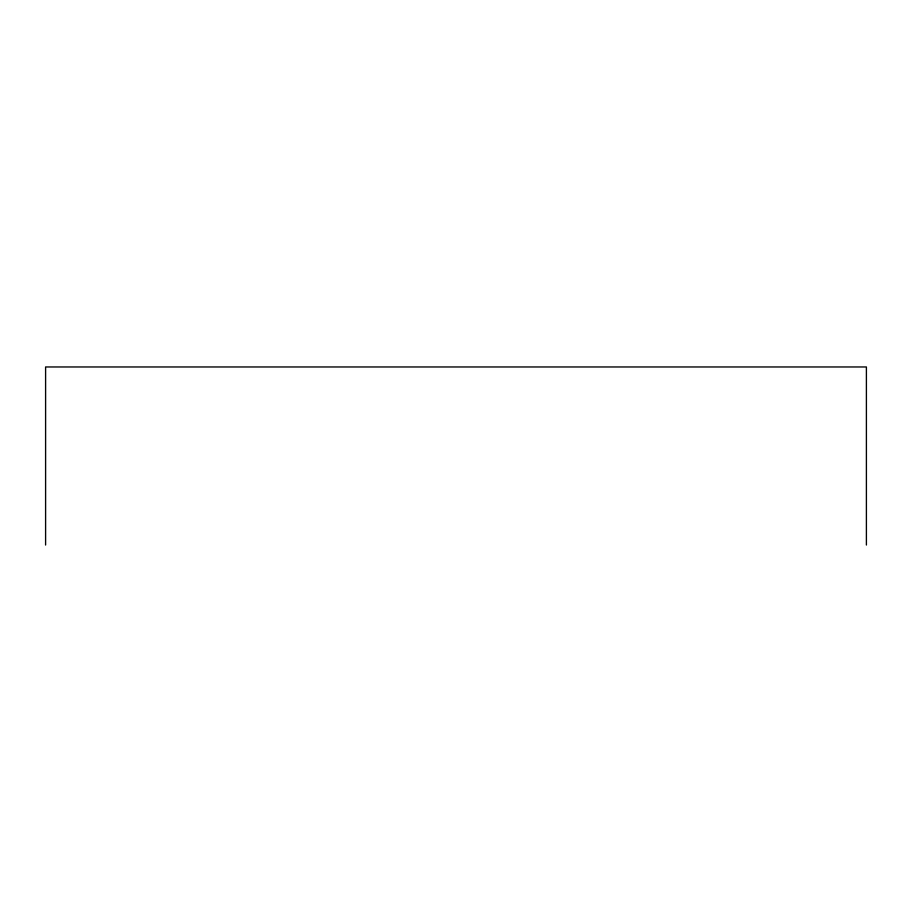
<?xml version="1.0" encoding="UTF-8"?>
<svg xmlns="http://www.w3.org/2000/svg" width="912" height="912" viewBox="0 0 912 912"><rect width="100%" height="100%" fill="white"/><g stroke="black" fill="none" stroke-linecap="round" stroke-linejoin="round"><path stroke-width="1.37" d="M866.4 545.034L866.4 366.966L45.6 366.966L45.6 545.034"/></g></svg>
